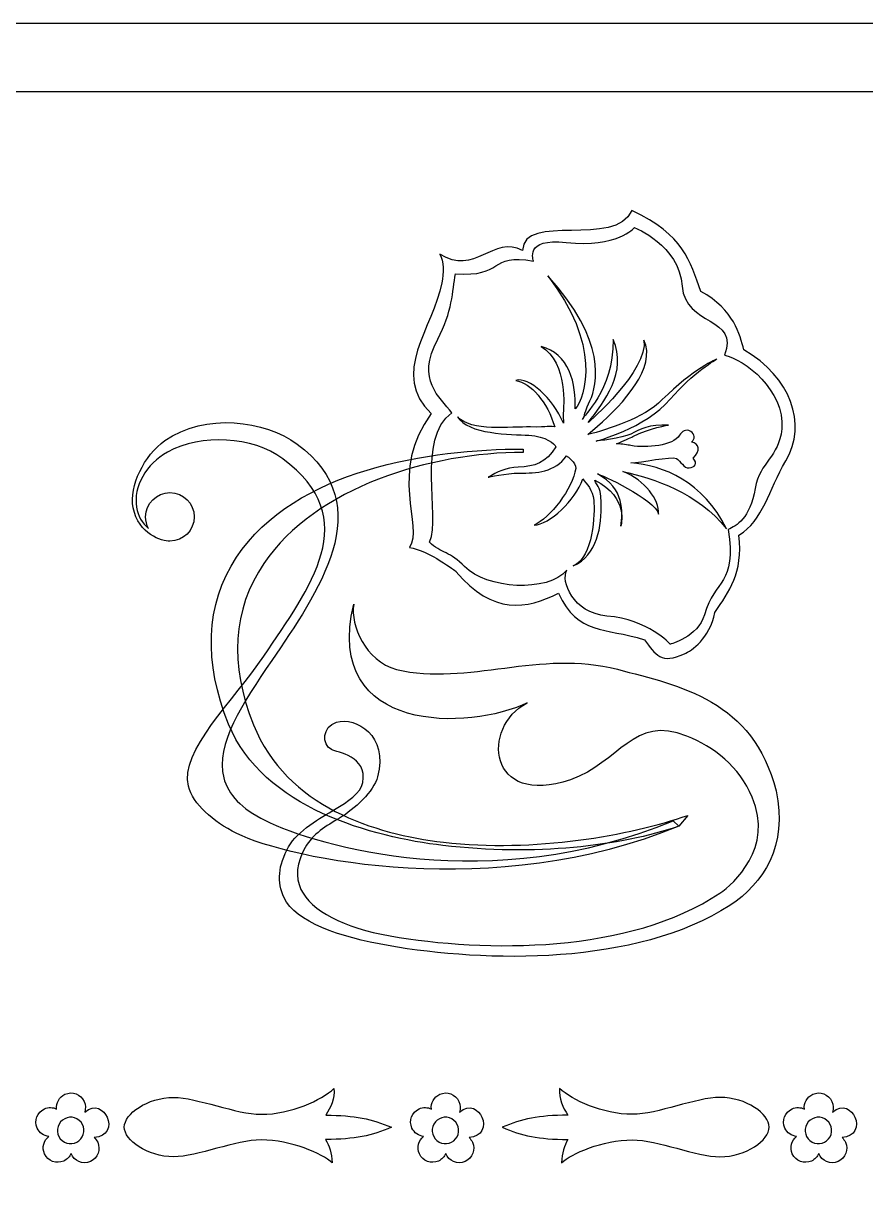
# Model space of a CAD drawing. Header units: millimetres. Extents: x -106 to 106, y -106 to 106.
# Drawn here: x -73.37 to -46.55, y 68.62 to 106.01 of the extents above; entities that cross this region are included whole.
import ezdxf

# ---------------------------------------------------------------- set-up
doc = ezdxf.new("R2010")
doc.units = ezdxf.units.MM
doc.header["$MEASUREMENT"] = 0
doc.layers.add('layer 1', color=7, linetype='Continuous')

msp = doc.modelspace()

# ---------------------------------------------------------------- linework, layer by layer
at = {"layer": 'layer 1', "color": 7}
for points, knots in [([(105.6569, -105.6569), (105.6569, -105.6569), (-106.0097, -105.6569), (-106.0097, -105.6569), (-106.0097, -105.6569), (-106.0097, -105.6569), (-106.0097, 106.0097), (-106.0097, 106.0097), (-106.0097, 106.0097), (-106.0097, 106.0097), (105.6569, 106.0097), (105.6569, 106.0097), (105.6569, 106.0097), (105.6569, 106.0097), (105.6569, -105.6569), (105.6569, -105.6569)], [0, 0, 0, 0, 0.2, 0.2, 0.2, 0.2, 0.4, 0.4, 0.4, 0.4, 0.6, 0.6, 0.6, 0.6, 1, 1, 1, 1]), ([(-56.0634, 88.5928), (-56.2598, 88.2597), (-55.8739, 87.228), (-54.7883, 87.1371), (-54.7883, 87.1371), (-53.4583, 87.0253), (-52.7721, 86.2416), (-52.7721, 86.2416), (-52.7721, 86.2416), (-52.7721, 86.2416), (-51.884, 86.4582), (-51.6795, 87.1776), (-51.6795, 87.1776), (-51.3501, 88.3356), (-50.6482, 88.1117), (-50.9186, 89.8971), (-50.9186, 89.8971), (-50.6646, 90.0026), (-50.2253, 90.2446), (-50.0617, 91.1951), (-50.0617, 91.1951), (-49.9061, 92.0942), (-49.3046, 92.1678), (-49.2166, 93.0976), (-49.2166, 93.0976), (-49.1027, 94.3161), (-50.4181, 95.3282), (-51.0432, 95.4462), (-51.0432, 95.4462), (-50.5395, 96.6676), (-52.2982, 96.3693), (-52.3873, 97.6457), (-52.3873, 97.6457), (-52.4782, 98.9507), (-53.9076, 99.5086), (-53.9076, 99.5086), (-53.9076, 99.5086), (-53.9076, 99.5086), (-54.4667, 98.8521), (-56.0791, 99.0354), (-56.0791, 99.0354), (-57.4409, 99.1898), (-57.1198, 98.4437), (-57.1198, 98.4437), (-57.1198, 98.4437), (-58.558, 98.6907), (-58.061, 97.9161), (-59.612, 98.0381), (-59.612, 98.0381), (-59.7036, 97.4793), (-59.7114, 96.8311), (-60.1754, 95.9545), (-60.1754, 95.9545), (-60.8758, 94.631), (-60.1052, 94.126), (-59.7271, 93.6094), (-59.7271, 93.6094), (-60.8727, 92.7705), (-60.0635, 90.3533), (-60.4338, 89.4846), (-60.4338, 89.4846), (-60.0924, 89.144), (-59.752, 89.1761), (-59.3176, 88.7118), (-59.3176, 88.7118), (-58.6426, 87.9909), (-56.6499, 87.8787), (-56.0634, 88.5928)], [0, 0, 0, 0, 0.0555556, 0.0555556, 0.0555556, 0.0555556, 0.1111111, 0.1111111, 0.1111111, 0.1111111, 0.1666667, 0.1666667, 0.1666667, 0.1666667, 0.2222222, 0.2222222, 0.2222222, 0.2222222, 0.2777778, 0.2777778, 0.2777778, 0.2777778, 0.3333333, 0.3333333, 0.3333333, 0.3333333, 0.3888889, 0.3888889, 0.3888889, 0.3888889, 0.4444444, 0.4444444, 0.4444444, 0.4444445, 0.5, 0.5, 0.5, 0.5, 0.5555556, 0.5555556, 0.5555556, 0.5555556, 0.6111111, 0.6111111, 0.6111111, 0.6111111, 0.6666667, 0.6666667, 0.6666667, 0.6666667, 0.7222222, 0.7222222, 0.7222222, 0.7222222, 0.7777778, 0.7777778, 0.7777778, 0.7777778, 0.8333333, 0.8333333, 0.8333333, 0.8333333, 0.8888889, 0.8888889, 0.8888889, 0.8888889, 1, 1, 1, 1]), ([(-57.1072, 90.0341), (-57.1072, 90.0341), (-57.1072, 90.0341), (-57.1072, 90.0341), (-57.1072, 90.0341), (-56.5965, 90.2497), (-55.8792, 91.2014), (-55.779, 91.839), (-55.779, 91.839), (-55.7774, 92.047), (-56.0375, 92.2084), (-56.0713, 92.2402), (-56.0713, 92.2402), (-56.4396, 91.7075), (-57.0371, 91.6851), (-57.571, 91.6891), (-57.571, 91.6891), (-57.9937, 91.6929), (-58.5721, 91.5565), (-58.5721, 91.5565), (-58.5721, 91.5565), (-58.2856, 91.7225), (-57.9995, 91.8634), (-57.6118, 91.8784), (-57.6118, 91.8784), (-57.0733, 91.8982), (-56.7364, 92.0095), (-56.4096, 92.5287), (-56.4096, 92.5287), (-56.4501, 92.6164), (-56.709, 92.8637), (-57.2747, 92.8928), (-57.2747, 92.8928), (-57.8398, 92.9212), (-59.2274, 92.9212), (-59.541, 93.4855), (-59.541, 93.4855), (-59.1235, 92.995), (-57.8426, 93.1725), (-57.2175, 93.1593), (-57.2175, 93.1593), (-56.5923, 93.1452), (-56.6854, 93.2098), (-56.4492, 93.1593), (-56.4492, 93.1593), (-56.6769, 93.9496), (-57.2175, 94.5661), (-57.6895, 94.6412), (-57.6895, 94.6412), (-57.2809, 94.763), (-56.498, 94.0808), (-56.1732, 93.2775), (-56.1732, 93.2775), (-56.1638, 93.3038), (-56.1862, 93.6439), (-56.1732, 93.6718), (-56.1732, 93.6718), (-56.1732, 93.673), (-56.0053, 95.2267), (-56.8845, 95.7173), (-56.8845, 95.7173), (-55.9953, 95.5309), (-55.7511, 94.4965), (-55.7988, 93.731), (-55.7988, 93.731), (-55.4531, 94.0931), (-54.9701, 95.8249), (-56.6723, 97.9678), (-56.6723, 97.9678), (-54.7646, 95.9176), (-55.0894, 94.4996), (-55.3258, 93.987), (-55.3258, 93.987), (-55.601, 93.3906), (-55.4243, 93.6127), (-55.5623, 93.396), (-55.5623, 93.396), (-55.5623, 93.5338), (-54.5768, 94.2629), (-54.5842, 95.9467), (-54.5842, 95.9467), (-54.1238, 94.9134), (-54.8726, 93.9475), (-55.3849, 93.2973), (-55.3849, 93.2973), (-55.3849, 93.2973), (-53.4497, 94.9721), (-53.6056, 95.9266), (-53.6056, 95.9266), (-53.2001, 95.067), (-54.2535, 93.9026), (-55.0894, 93.1789), (-55.0894, 93.1789), (-55.0894, 93.1789), (-55.3921, 92.9142), (-55.3921, 92.9142), (-55.3921, 92.9142), (-54.7447, 93.0857), (-53.6363, 93.4213), (-53.02, 94.0299), (-53.02, 94.0299), (-52.0274, 95.0103), (-51.2817, 95.327), (-51.2817, 95.327), (-51.2817, 95.327), (-51.2817, 95.327), (-52.054, 94.8796), (-52.7673, 94.0449), (-52.7673, 94.0449), (-53.5696, 93.1066), (-55.1282, 92.7087), (-55.1282, 92.7087), (-55.1282, 92.7087), (-55.1282, 92.7087), (-54.2824, 92.7941), (-54.0251, 92.9326), (-54.0251, 92.9326), (-53.7174, 93.0966), (-53.4525, 93.2392), (-52.8202, 93.2182), (-52.8202, 93.2182), (-52.8202, 93.2182), (-53.4284, 93.1335), (-53.9582, 92.8558), (-53.9582, 92.8558), (-54.0452, 92.8108), (-54.2492, 92.7202), (-54.4793, 92.6217), (-54.4793, 92.6217), (-54.2955, 92.611), (-54.1308, 92.5903), (-54.0187, 92.5657), (-54.0187, 92.5657), (-53.515, 92.4796), (-52.6813, 92.5573), (-52.4746, 92.8921), (-52.4746, 92.8921), (-52.3981, 93.0155), (-52.2803, 93.11), (-52.1168, 93.0155), (-52.1168, 93.0155), (-51.9765, 92.9345), (-51.9644, 92.7683), (-52.0922, 92.678), (-52.0922, 92.678), (-51.8294, 92.6413), (-51.8009, 92.3936), (-52.0343, 92.1614), (-52.0343, 92.1614), (-51.8876, 91.9976), (-51.9854, 91.8691), (-52.1618, 91.8526), (-52.1618, 91.8526), (-52.3399, 91.8364), (-52.4343, 92.0781), (-52.5721, 92.1533), (-52.5721, 92.1533), (-52.7354, 92.2415), (-53.7097, 92.0164), (-54.0254, 92.0164), (-54.0254, 92.0164), (-52.9945, 91.9451), (-51.7112, 91.4068), (-50.9753, 89.918), (-50.9753, 89.918), (-51.8969, 91.0703), (-53.2957, 91.5236), (-54.2812, 91.7403), (-54.2812, 91.7403), (-53.5536, 91.4581), (-53.1225, 90.8409), (-53.1383, 90.3808), (-53.1383, 90.3808), (-53.2577, 90.8542), (-55.015, 91.6707), (-55.0894, 91.6615), (-55.0894, 91.6615), (-54.2144, 91.2018), (-54.2792, 90.4299), (-54.3424, 90.0026), (-54.3424, 90.0026), (-54.3424, 90.0026), (-54.0728, 90.916), (-55.1682, 91.4645), (-55.1682, 91.4645), (-55.1248, 91.2492), (-54.9937, 91.3901), (-54.9709, 90.7551), (-54.9709, 90.7551), (-54.9449, 90.0036), (-55.0886, 89.0701), (-55.8556, 88.7337), (-55.8556, 88.7337), (-55.2159, 89.0172), (-55.1654, 90.4025), (-55.2031, 90.8266), (-55.2031, 90.8266), (-55.2319, 91.1498), (-55.4327, 91.3415), (-55.5564, 91.5022), (-55.5564, 91.5022), (-55.7864, 90.8216), (-56.6204, 90.0406), (-57.1072, 90.0341)], [0, 0, 0, 0, 0.0192308, 0.0192308, 0.0192308, 0.0192308, 0.0384615, 0.0384615, 0.0384615, 0.0384615, 0.0576923, 0.0576923, 0.0576923, 0.0576923, 0.0769231, 0.0769231, 0.0769231, 0.0769231, 0.0961538, 0.0961538, 0.0961538, 0.0961539, 0.1153846, 0.1153846, 0.1153846, 0.1153846, 0.1346154, 0.1346154, 0.1346154, 0.1346154, 0.1538462, 0.1538462, 0.1538462, 0.1538462, 0.1730769, 0.1730769, 0.1730769, 0.1730769, 0.1923077, 0.1923077, 0.1923077, 0.1923077, 0.2115385, 0.2115385, 0.2115385, 0.2115385, 0.2307692, 0.2307692, 0.2307692, 0.2307692, 0.25, 0.25, 0.25, 0.25, 0.2692308, 0.2692308, 0.2692308, 0.2692308, 0.2884615, 0.2884615, 0.2884615, 0.2884615, 0.3076923, 0.3076923, 0.3076923, 0.3076923, 0.3269231, 0.3269231, 0.3269231, 0.3269231, 0.3461538, 0.3461538, 0.3461538, 0.3461539, 0.3653846, 0.3653846, 0.3653846, 0.3653846, 0.3846154, 0.3846154, 0.3846154, 0.3846154, 0.4038462, 0.4038462, 0.4038462, 0.4038462, 0.4230769, 0.4230769, 0.4230769, 0.4230769, 0.4423077, 0.4423077, 0.4423077, 0.4423077, 0.4615385, 0.4615385, 0.4615385, 0.4615385, 0.4807692, 0.4807692, 0.4807692, 0.4807692, 0.5, 0.5, 0.5, 0.5, 0.5192308, 0.5192308, 0.5192308, 0.5192308, 0.5384615, 0.5384615, 0.5384615, 0.5384615, 0.5576923, 0.5576923, 0.5576923, 0.5576923, 0.5769231, 0.5769231, 0.5769231, 0.5769231, 0.5961538, 0.5961538, 0.5961538, 0.5961539, 0.6153846, 0.6153846, 0.6153846, 0.6153846, 0.6346154, 0.6346154, 0.6346154, 0.6346154, 0.6538462, 0.6538462, 0.6538462, 0.6538462, 0.6730769, 0.6730769, 0.6730769, 0.6730769, 0.6923077, 0.6923077, 0.6923077, 0.6923077, 0.7115385, 0.7115385, 0.7115385, 0.7115385, 0.7307692, 0.7307692, 0.7307692, 0.7307692, 0.75, 0.75, 0.75, 0.75, 0.7692308, 0.7692308, 0.7692308, 0.7692308, 0.7884615, 0.7884615, 0.7884615, 0.7884615, 0.8076923, 0.8076923, 0.8076923, 0.8076923, 0.8269231, 0.8269231, 0.8269231, 0.8269231, 0.8461538, 0.8461538, 0.8461538, 0.8461539, 0.8653846, 0.8653846, 0.8653846, 0.8653846, 0.8846154, 0.8846154, 0.8846154, 0.8846154, 0.9038462, 0.9038462, 0.9038462, 0.9038462, 0.9230769, 0.9230769, 0.9230769, 0.9230769, 0.9423077, 0.9423077, 0.9423077, 0.9423077, 0.9615385, 0.9615385, 0.9615385, 0.9615385, 1, 1, 1, 1]), ([(-71.5449, 70.4809), (-71.6948, 70.3028), (-71.9601, 70.2794), (-72.1385, 70.4289), (-72.1385, 70.4289), (-72.3166, 70.5786), (-72.3399, 70.8444), (-72.1902, 71.0227), (-72.1902, 71.0227), (-72.0405, 71.2008), (-71.7749, 71.2238), (-71.5969, 71.074), (-71.5969, 71.074), (-71.4185, 70.9245), (-71.3954, 70.6589), (-71.5449, 70.4809)], [0, 0, 0, 0, 0.2, 0.2, 0.2, 0.2, 0.4, 0.4, 0.4, 0.4, 0.6, 0.6, 0.6, 0.6, 1, 1, 1, 1]), ([(-59.606, 70.4809), (-59.7558, 70.3028), (-60.0214, 70.2794), (-60.1997, 70.4289), (-60.1997, 70.4289), (-60.3778, 70.5786), (-60.4009, 70.8444), (-60.251, 71.0227), (-60.251, 71.0227), (-60.1014, 71.2008), (-59.8362, 71.2238), (-59.6578, 71.074), (-59.6578, 71.074), (-59.4795, 70.9245), (-59.4564, 70.6589), (-59.606, 70.4809)], [0, 0, 0, 0, 0.2, 0.2, 0.2, 0.2, 0.4, 0.4, 0.4, 0.4, 0.6, 0.6, 0.6, 0.6, 1, 1, 1, 1]), ([(-47.7238, 70.4809), (-47.8737, 70.3028), (-48.1395, 70.2794), (-48.3179, 70.4289), (-48.3179, 70.4289), (-48.4959, 70.5786), (-48.5191, 70.8444), (-48.3691, 71.0227), (-48.3691, 71.0227), (-48.2194, 71.2008), (-47.954, 71.2238), (-47.7758, 71.074), (-47.7758, 71.074), (-47.5979, 70.9245), (-47.5743, 70.6589), (-47.7238, 70.4809)], [0, 0, 0, 0, 0.2, 0.2, 0.2, 0.2, 0.4, 0.4, 0.4, 0.4, 0.6, 0.6, 0.6, 0.6, 1, 1, 1, 1])]:
    msp.add_open_spline(points, degree=3, knots=knots, dxfattribs=at)
at = {"layer": 'layer 1', "color": 250}
for points, knots in [([(105.6569, 103.8427), (105.6569, 103.8427), (-106.0097, 103.8427), (-106.0097, 103.8427), (-106.0097, 103.8427), (-106.0097, 103.8427), (-106.0097, 106.0097), (-106.0097, 106.0097), (-106.0097, 106.0097), (-106.0097, 106.0097), (105.6569, 106.0097), (105.6569, 106.0097), (105.6569, 106.0097), (105.6569, 106.0097), (105.6569, 103.8427), (105.6569, 103.8427)], [0, 0, 0, 0, 0.2, 0.2, 0.2, 0.2, 0.4, 0.4, 0.4, 0.4, 0.6, 0.6, 0.6, 0.6, 1, 1, 1, 1]), ([(-52.6758, 80.6128), (-58.4913, 78.1984), (-64.0338, 79.8066), (-65.6785, 80.63), (-65.6785, 80.63), (-66.4217, 81.0019), (-66.852, 81.4454), (-66.9938, 81.9862), (-66.9938, 81.9862), (-67.2716, 83.0485), (-66.3935, 84.346), (-65.464, 85.7198), (-65.464, 85.7198), (-64.02, 87.8544), (-61.9888, 90.6568), (-64.6542, 92.6157), (-64.6542, 92.6157), (-65.6728, 93.3639), (-67.5867, 93.6287), (-68.8671, 92.7223), (-68.8671, 92.7223), (-69.528, 92.2536), (-70.0094, 91.2733), (-69.8775, 90.5865), (-69.8775, 90.5865), (-69.7111, 89.7269), (-68.9558, 89.5223), (-68.7072, 89.5223), (-68.7072, 89.5223), (-68.2795, 89.5223), (-67.9336, 89.8689), (-67.9336, 90.2957), (-67.9336, 90.2957), (-67.9336, 90.7226), (-68.2795, 91.0693), (-68.7072, 91.0693), (-68.7072, 91.0693), (-69.1337, 91.0693), (-69.4801, 90.7226), (-69.4801, 90.2957), (-69.4801, 90.2957), (-69.4801, 90.1626), (-69.4462, 90.0372), (-69.3869, 89.9283), (-69.3869, 89.9283), (-69.5957, 90.0975), (-69.7282, 90.3261), (-69.7717, 90.603), (-69.7717, 90.603), (-69.8741, 91.2511), (-69.4605, 91.9875), (-68.7878, 92.355), (-68.7878, 92.355), (-67.6978, 92.9516), (-66.0834, 92.8594), (-65.1121, 92.1458), (-65.1121, 92.1458), (-62.5295, 90.2485), (-64.2301, 88.053), (-65.7162, 85.8559), (-65.7162, 85.8559), (-66.6598, 84.4611), (-68.4044, 82.8235), (-68.1143, 81.7149), (-68.1143, 81.7149), (-67.9641, 81.1428), (-67.3516, 80.6009), (-66.5795, 80.2142), (-66.5795, 80.2142), (-64.9228, 79.3851), (-58.3516, 78.0134), (-52.4991, 80.4429), (-52.4991, 80.4429), (-52.4991, 80.4429), (-52.6758, 80.6128), (-52.6758, 80.6128)], [0, 0, 0, 0, 0.05, 0.05, 0.05, 0.05, 0.1, 0.1, 0.1, 0.1, 0.15, 0.15, 0.15, 0.15, 0.2, 0.2, 0.2, 0.2, 0.25, 0.25, 0.25, 0.25, 0.3, 0.3, 0.3, 0.3, 0.35, 0.35, 0.35, 0.35, 0.4, 0.4, 0.4, 0.4, 0.45, 0.45, 0.45, 0.45, 0.5, 0.5, 0.5, 0.5, 0.55, 0.55, 0.55, 0.55, 0.6, 0.6, 0.6, 0.6, 0.65, 0.65, 0.65, 0.65, 0.7, 0.7, 0.7, 0.7, 0.75, 0.75, 0.75, 0.75, 0.8, 0.8, 0.8, 0.8, 0.85, 0.85, 0.85, 0.85, 0.9, 0.9, 0.9, 0.9, 1, 1, 1, 1]), ([(-66.5833, 89.0092), (-67.5889, 87.494), (-67.627, 85.6571), (-66.8367, 83.6896), (-66.8367, 83.6896), (-65.7603, 81.0109), (-62.2129, 80.0881), (-60.0087, 79.8295), (-60.0087, 79.8295), (-57.0755, 79.4845), (-54.3634, 79.8025), (-52.4991, 80.4429), (-52.4991, 80.4429), (-52.4991, 80.4429), (-52.2069, 80.7883), (-52.2069, 80.7883), (-52.2069, 80.7883), (-54.0606, 80.1515), (-57.0803, 79.5929), (-59.9964, 79.9344), (-59.9964, 79.9344), (-62.1724, 80.1902), (-64.9879, 81.0462), (-66.0449, 83.676), (-66.0449, 83.676), (-66.8207, 85.6085), (-66.7092, 87.3361), (-65.7117, 88.8116), (-65.7117, 88.8116), (-64.0605, 91.2552), (-60.3751, 92.349), (-57.4549, 92.349), (-57.4549, 92.349), (-57.4549, 92.349), (-57.4549, 92.4555), (-57.4549, 92.4555), (-57.4549, 92.4555), (-60.4028, 92.4555), (-64.7176, 91.8205), (-66.5833, 89.0092)], [0, 0, 0, 0, 0.0909091, 0.0909091, 0.0909091, 0.0909091, 0.1818182, 0.1818182, 0.1818182, 0.1818182, 0.2727273, 0.2727273, 0.2727273, 0.2727273, 0.3636364, 0.3636364, 0.3636364, 0.3636364, 0.4545455, 0.4545455, 0.4545455, 0.4545455, 0.5454545, 0.5454545, 0.5454545, 0.5454546, 0.6363636, 0.6363636, 0.6363636, 0.6363636, 0.7272727, 0.7272727, 0.7272727, 0.7272727, 0.8181818, 0.8181818, 0.8181818, 0.8181818, 1, 1, 1, 1]), ([(-49.3986, 81.5728), (-50.1345, 84.4633), (-52.445, 84.9119), (-54.4518, 85.4397), (-54.4518, 85.4397), (-56.9172, 86.0875), (-59.2036, 84.9059), (-61.4913, 85.4313), (-61.4913, 85.4313), (-62.4876, 85.7227), (-62.9542, 86.8381), (-62.8519, 87.5104), (-62.8519, 87.5104), (-63.8341, 83.3354), (-59.1288, 83.4944), (-57.3294, 84.3689), (-57.3294, 84.3689), (-58.8062, 83.6035), (-58.5686, 81.0214), (-55.9488, 81.9242), (-55.9488, 81.9242), (-54.3744, 82.4673), (-53.9478, 83.9966), (-52.2445, 83.3153), (-52.2445, 83.3153), (-51.3693, 82.9654), (-50.581, 82.3611), (-50.1537, 81.3678), (-50.1537, 81.3678), (-49.4696, 79.7515), (-50.7548, 78.604), (-51.1855, 78.3145), (-51.1855, 78.3145), (-54.0631, 76.3806), (-58.6496, 76.4185), (-61.6947, 76.9488), (-61.6947, 76.9488), (-63.1718, 77.2061), (-64.2064, 77.7465), (-64.5323, 78.4313), (-64.5323, 78.4313), (-64.7187, 78.8227), (-64.6739, 79.2704), (-64.3988, 79.7622), (-64.3988, 79.7622), (-64.1568, 80.1961), (-63.7203, 80.4536), (-63.2993, 80.7029), (-63.2993, 80.7029), (-62.8297, 80.9804), (-62.2129, 81.5469), (-62.0902, 82.0196), (-62.0902, 82.0196), (-61.7485, 83.3335), (-62.7734, 83.9376), (-63.4038, 83.754), (-63.4038, 83.754), (-63.8506, 83.6231), (-63.877, 83.0443), (-63.5616, 82.8865), (-63.5616, 82.8865), (-63.3713, 82.7911), (-62.4055, 82.6764), (-62.5629, 81.8358), (-62.5629, 81.8358), (-62.6264, 81.4964), (-63.0362, 81.2248), (-63.4598, 80.9745), (-63.4598, 80.9745), (-63.8958, 80.7165), (-64.6443, 80.2946), (-64.928, 79.7863), (-64.928, 79.7863), (-65.2556, 79.2003), (-65.3036, 78.6549), (-65.0706, 78.1657), (-65.0706, 78.1657), (-64.7001, 77.3875), (-63.3279, 76.9127), (-61.7488, 76.6378), (-61.7488, 76.6378), (-58.6462, 76.0976), (-53.8608, 75.9875), (-50.87, 77.9204), (-50.87, 77.9204), (-49.7929, 78.6169), (-49.0178, 79.8257), (-49.3986, 81.5728)], [0, 0, 0, 0, 0.0434783, 0.0434783, 0.0434783, 0.0434783, 0.0869565, 0.0869565, 0.0869565, 0.0869565, 0.1304348, 0.1304348, 0.1304348, 0.1304348, 0.173913, 0.173913, 0.173913, 0.1739131, 0.2173913, 0.2173913, 0.2173913, 0.2173913, 0.2608696, 0.2608696, 0.2608696, 0.2608696, 0.3043478, 0.3043478, 0.3043478, 0.3043478, 0.3478261, 0.3478261, 0.3478261, 0.3478261, 0.3913043, 0.3913043, 0.3913043, 0.3913044, 0.4347826, 0.4347826, 0.4347826, 0.4347826, 0.4782609, 0.4782609, 0.4782609, 0.4782609, 0.5217391, 0.5217391, 0.5217391, 0.5217391, 0.5652174, 0.5652174, 0.5652174, 0.5652174, 0.6086957, 0.6086957, 0.6086957, 0.6086957, 0.6521739, 0.6521739, 0.6521739, 0.6521739, 0.6956522, 0.6956522, 0.6956522, 0.6956522, 0.7391304, 0.7391304, 0.7391304, 0.7391304, 0.7826087, 0.7826087, 0.7826087, 0.7826087, 0.826087, 0.826087, 0.826087, 0.826087, 0.8695652, 0.8695652, 0.8695652, 0.8695652, 0.9130435, 0.9130435, 0.9130435, 0.9130435, 1, 1, 1, 1]), ([(-71.2357, 69.7661), (-71.0046, 69.8716), (-70.9023, 70.1443), (-71.0075, 70.3758), (-71.0075, 70.3758), (-71.0344, 70.4344), (-71.0716, 70.4847), (-71.1164, 70.5257), (-71.1164, 70.5257), (-70.6931, 70.5559), (-70.5767, 70.8911), (-70.7073, 71.177), (-70.7073, 71.177), (-70.8129, 71.4085), (-71.089, 71.6088), (-71.422, 71.3394), (-71.422, 71.3394), (-71.3861, 71.4464), (-71.389, 71.5658), (-71.4395, 71.6764), (-71.4395, 71.6764), (-71.5446, 71.9077), (-71.8176, 72.0097), (-72.0497, 71.9044), (-72.0497, 71.9044), (-72.235, 71.8197), (-72.3375, 71.6275), (-72.3165, 71.4352), (-72.3165, 71.4352), (-72.435, 71.4922), (-72.5773, 71.4983), (-72.7068, 71.439), (-72.7068, 71.439), (-72.9385, 71.3338), (-73.0403, 71.0604), (-72.9352, 70.8287), (-72.9352, 70.8287), (-72.8646, 70.6745), (-72.7206, 70.5781), (-72.5633, 70.5619), (-72.5633, 70.5619), (-72.7278, 70.4337), (-72.79, 70.2053), (-72.6999, 70.0076), (-72.6999, 70.0076), (-72.5938, 69.7757), (-72.3213, 69.6737), (-72.0896, 69.7791), (-72.0896, 69.7791), (-71.9804, 69.8291), (-71.8999, 69.9161), (-71.8567, 70.0191), (-71.8567, 70.0191), (-71.767, 69.7805), (-71.4888, 69.6503), (-71.2357, 69.7661)], [0, 0, 0, 0, 0.0666667, 0.0666667, 0.0666667, 0.0666667, 0.1333333, 0.1333333, 0.1333333, 0.1333333, 0.2, 0.2, 0.2, 0.2, 0.2666667, 0.2666667, 0.2666667, 0.2666667, 0.3333333, 0.3333333, 0.3333333, 0.3333333, 0.4, 0.4, 0.4, 0.4, 0.4666667, 0.4666667, 0.4666667, 0.4666667, 0.5333333, 0.5333333, 0.5333333, 0.5333333, 0.6, 0.6, 0.6, 0.6, 0.6666667, 0.6666667, 0.6666667, 0.6666667, 0.7333333, 0.7333333, 0.7333333, 0.7333333, 0.8, 0.8, 0.8, 0.8, 0.8666667, 0.8666667, 0.8666667, 0.8666667, 1, 1, 1, 1]), ([(-59.2967, 69.7661), (-59.0654, 69.8716), (-58.9631, 70.1443), (-59.0687, 70.3758), (-59.0687, 70.3758), (-59.0951, 70.4344), (-59.1326, 70.4847), (-59.1776, 70.5257), (-59.1776, 70.5257), (-58.7543, 70.5559), (-58.6377, 70.8911), (-58.7681, 71.177), (-58.7681, 71.177), (-58.874, 71.4085), (-59.1495, 71.6088), (-59.4824, 71.3394), (-59.4824, 71.3394), (-59.4471, 71.4464), (-59.4501, 71.5658), (-59.5002, 71.6764), (-59.5002, 71.6764), (-59.6056, 71.9077), (-59.8791, 72.0097), (-60.1107, 71.9044), (-60.1107, 71.9044), (-60.296, 71.8197), (-60.3982, 71.6275), (-60.3777, 71.4352), (-60.3777, 71.4352), (-60.4962, 71.4922), (-60.6388, 71.4983), (-60.7675, 71.439), (-60.7675, 71.439), (-60.9991, 71.3338), (-61.1013, 71.0604), (-60.9964, 70.8287), (-60.9964, 70.8287), (-60.9258, 70.6745), (-60.7813, 70.5781), (-60.6247, 70.5619), (-60.6247, 70.5619), (-60.789, 70.4337), (-60.8508, 70.2053), (-60.7608, 70.0076), (-60.7608, 70.0076), (-60.6552, 69.7757), (-60.3818, 69.6737), (-60.1506, 69.7791), (-60.1506, 69.7791), (-60.0411, 69.8291), (-59.9608, 69.9161), (-59.9174, 70.0191), (-59.9174, 70.0191), (-59.828, 69.7805), (-59.5496, 69.6503), (-59.2967, 69.7661)], [0, 0, 0, 0, 0.0666667, 0.0666667, 0.0666667, 0.0666667, 0.1333333, 0.1333333, 0.1333333, 0.1333333, 0.2, 0.2, 0.2, 0.2, 0.2666667, 0.2666667, 0.2666667, 0.2666667, 0.3333333, 0.3333333, 0.3333333, 0.3333333, 0.4, 0.4, 0.4, 0.4, 0.4666667, 0.4666667, 0.4666667, 0.4666667, 0.5333333, 0.5333333, 0.5333333, 0.5333333, 0.6, 0.6, 0.6, 0.6, 0.6666667, 0.6666667, 0.6666667, 0.6666667, 0.7333333, 0.7333333, 0.7333333, 0.7333333, 0.8, 0.8, 0.8, 0.8, 0.8666667, 0.8666667, 0.8666667, 0.8666667, 1, 1, 1, 1]), ([(-47.4152, 69.7661), (-47.1834, 69.8716), (-47.0815, 70.1443), (-47.1867, 70.3758), (-47.1867, 70.3758), (-47.2134, 70.4344), (-47.2507, 70.4847), (-47.2956, 70.5257), (-47.2956, 70.5257), (-46.8722, 70.5559), (-46.7556, 70.8911), (-46.8862, 71.177), (-46.8862, 71.177), (-46.9921, 71.4085), (-47.2675, 71.6088), (-47.6008, 71.3394), (-47.6008, 71.3394), (-47.5652, 71.4464), (-47.5681, 71.5658), (-47.6184, 71.6764), (-47.6184, 71.6764), (-47.7237, 71.9077), (-47.997, 72.0097), (-48.2287, 71.9044), (-48.2287, 71.9044), (-48.414, 71.8197), (-48.5165, 71.6275), (-48.4959, 71.4352), (-48.4959, 71.4352), (-48.614, 71.4922), (-48.7567, 71.4983), (-48.8858, 71.439), (-48.8858, 71.439), (-49.1174, 71.3338), (-49.2193, 71.0604), (-49.1144, 70.8287), (-49.1144, 70.8287), (-49.044, 70.6745), (-48.9, 70.5781), (-48.7424, 70.5619), (-48.7424, 70.5619), (-48.9072, 70.4337), (-48.9689, 70.2053), (-48.8788, 70.0076), (-48.8788, 70.0076), (-48.7732, 69.7757), (-48.5002, 69.6737), (-48.2687, 69.7791), (-48.2687, 69.7791), (-48.1593, 69.8291), (-48.0788, 69.9161), (-48.0354, 70.0191), (-48.0354, 70.0191), (-47.9459, 69.7805), (-47.6682, 69.6503), (-47.4152, 69.7661)], [0, 0, 0, 0, 0.0666667, 0.0666667, 0.0666667, 0.0666667, 0.1333333, 0.1333333, 0.1333333, 0.1333333, 0.2, 0.2, 0.2, 0.2, 0.2666667, 0.2666667, 0.2666667, 0.2666667, 0.3333333, 0.3333333, 0.3333333, 0.3333333, 0.4, 0.4, 0.4, 0.4, 0.4666667, 0.4666667, 0.4666667, 0.4666667, 0.5333333, 0.5333333, 0.5333333, 0.5333333, 0.6, 0.6, 0.6, 0.6, 0.6666667, 0.6666667, 0.6666667, 0.6666667, 0.7333333, 0.7333333, 0.7333333, 0.7333333, 0.8, 0.8, 0.8, 0.8, 0.8666667, 0.8666667, 0.8666667, 0.8666667, 1, 1, 1, 1])]:
    msp.add_open_spline(points, degree=3, knots=knots, dxfattribs=at)
at = {"layer": 'layer 1'}
for points, knots in [([(-56.331, 87.8669), (-57.3358, 87.3529), (-58.4069, 87.153), (-59.5932, 88.5532), (-59.5932, 88.5532), (-59.5932, 88.5532), (-60.4314, 89.221), (-61.0751, 89.3222), (-61.0751, 89.3222), (-60.6233, 89.9612), (-61.7662, 91.753), (-60.3794, 93.5837), (-60.3794, 93.5837), (-61.7125, 94.819), (-60.3198, 96.336), (-60.0395, 97.7524), (-60.0395, 97.7524), (-59.9906, 98.0501), (-59.9646, 98.4368), (-60.1082, 98.6632), (-60.1082, 98.6632), (-59.017, 97.955), (-58.3947, 99.2714), (-57.4762, 98.7829), (-57.4762, 98.7829), (-57.4435, 99.9937), (-54.5031, 98.8439), (-53.9941, 100.0515), (-53.9941, 100.0515), (-52.3203, 99.2694), (-52.1527, 98.4425), (-51.7911, 97.4767), (-51.7911, 97.4767), (-50.7348, 96.8821), (-50.5457, 96.0925), (-50.4222, 95.6186), (-50.4222, 95.6186), (-48.9296, 94.7416), (-48.3884, 93.2695), (-49.0896, 92.0746), (-49.0896, 92.0746), (-49.6341, 91.1482), (-49.7998, 90.1821), (-50.5781, 89.7106), (-50.5781, 89.7106), (-50.4446, 88.4731), (-50.8923, 87.9369), (-51.3465, 87.2494), (-51.3465, 87.2494), (-51.5095, 86.4157), (-52.0886, 86.0283), (-52.3177, 85.9368), (-52.3177, 85.9368), (-53.0496, 85.5885), (-53.2425, 85.902), (-53.5884, 86.3816), (-53.5884, 86.3816), (-54.8807, 86.7893), (-55.6949, 86.5144), (-56.331, 87.8669)], [0, 0, 0, 0, 0.125, 0.125, 0.125, 0.125, 0.1875, 0.1875, 0.1875, 0.1875, 0.25, 0.25, 0.25, 0.25, 0.3125, 0.3125, 0.3125, 0.3125, 0.375, 0.375, 0.375, 0.375, 0.4375, 0.4375, 0.4375, 0.4375, 0.5, 0.5, 0.5, 0.5, 0.5625, 0.5625, 0.5625, 0.5625, 0.625, 0.625, 0.625, 0.625, 0.6875, 0.6875, 0.6875, 0.6875, 0.75, 0.75, 0.75, 0.75, 0.8125, 0.8125, 0.8125, 0.8125, 0.875, 0.875, 0.875, 0.875, 0.9375, 0.9375, 0.9375, 0.9375, 1, 1, 1, 1]), ([(-61.6486, 70.8515), (-62.2781, 71.1269), (-62.8065, 71.2257), (-63.7442, 71.2428), (-63.7442, 71.2428), (-63.5806, 71.4633), (-63.4422, 71.782), (-63.4826, 72.0887), (-63.4826, 72.0887), (-63.8775, 71.7236), (-64.8425, 71.2664), (-65.8008, 71.2664), (-65.8008, 71.2664), (-66.5974, 71.2664), (-67.8375, 71.8043), (-68.5889, 71.8043), (-68.5889, 71.8043), (-69.4305, 71.8043), (-70.1593, 71.2769), (-70.1593, 70.8597), (-70.1593, 70.8597), (-70.1593, 70.4425), (-69.4305, 69.9139), (-68.5889, 69.9139), (-68.5889, 69.9139), (-67.8375, 69.9139), (-66.5974, 70.4527), (-65.8008, 70.4527), (-65.8008, 70.4527), (-64.8425, 70.4527), (-63.8553, 70.011), (-63.5356, 69.7233), (-63.5356, 69.7233), (-63.5589, 70.0287), (-63.6288, 70.2728), (-63.7456, 70.4599), (-63.7456, 70.4599), (-62.8071, 70.4766), (-62.2785, 70.5756), (-61.6486, 70.8515)], [0, 0, 0, 0, 0.0909091, 0.0909091, 0.0909091, 0.0909091, 0.1818182, 0.1818182, 0.1818182, 0.1818182, 0.2727273, 0.2727273, 0.2727273, 0.2727273, 0.3636364, 0.3636364, 0.3636364, 0.3636364, 0.4545455, 0.4545455, 0.4545455, 0.4545455, 0.5454545, 0.5454545, 0.5454545, 0.5454546, 0.6363636, 0.6363636, 0.6363636, 0.6363636, 0.7272727, 0.7272727, 0.7272727, 0.7272727, 0.8181818, 0.8181818, 0.8181818, 0.8181818, 1, 1, 1, 1]), ([(-58.1244, 70.8515), (-57.4946, 71.1269), (-56.9663, 71.2257), (-56.0288, 71.2428), (-56.0288, 71.2428), (-56.1924, 71.4633), (-56.331, 71.782), (-56.2906, 72.0887), (-56.2906, 72.0887), (-55.8954, 71.7236), (-54.9304, 71.2664), (-53.9724, 71.2664), (-53.9724, 71.2664), (-53.1755, 71.2664), (-51.9351, 71.8043), (-51.1844, 71.8043), (-51.1844, 71.8043), (-50.3428, 71.8043), (-49.6138, 71.2769), (-49.6138, 70.8597), (-49.6138, 70.8597), (-49.6138, 70.4425), (-50.3428, 69.9139), (-51.1844, 69.9139), (-51.1844, 69.9139), (-51.9351, 69.9139), (-53.1755, 70.4527), (-53.9724, 70.4527), (-53.9724, 70.4527), (-54.9304, 70.4527), (-55.9176, 70.011), (-56.2373, 69.7233), (-56.2373, 69.7233), (-56.2143, 70.0287), (-56.144, 70.2728), (-56.0276, 70.4599), (-56.0276, 70.4599), (-56.9658, 70.4766), (-57.4946, 70.5756), (-58.1244, 70.8515)], [0, 0, 0, 0, 0.0909091, 0.0909091, 0.0909091, 0.0909091, 0.1818182, 0.1818182, 0.1818182, 0.1818182, 0.2727273, 0.2727273, 0.2727273, 0.2727273, 0.3636364, 0.3636364, 0.3636364, 0.3636364, 0.4545455, 0.4545455, 0.4545455, 0.4545455, 0.5454545, 0.5454545, 0.5454545, 0.5454546, 0.6363636, 0.6363636, 0.6363636, 0.6363636, 0.7272727, 0.7272727, 0.7272727, 0.7272727, 0.8181818, 0.8181818, 0.8181818, 0.8181818, 1, 1, 1, 1])]:
    msp.add_open_spline(points, degree=3, knots=knots, dxfattribs=at)

doc.saveas('drawing.dxf')
